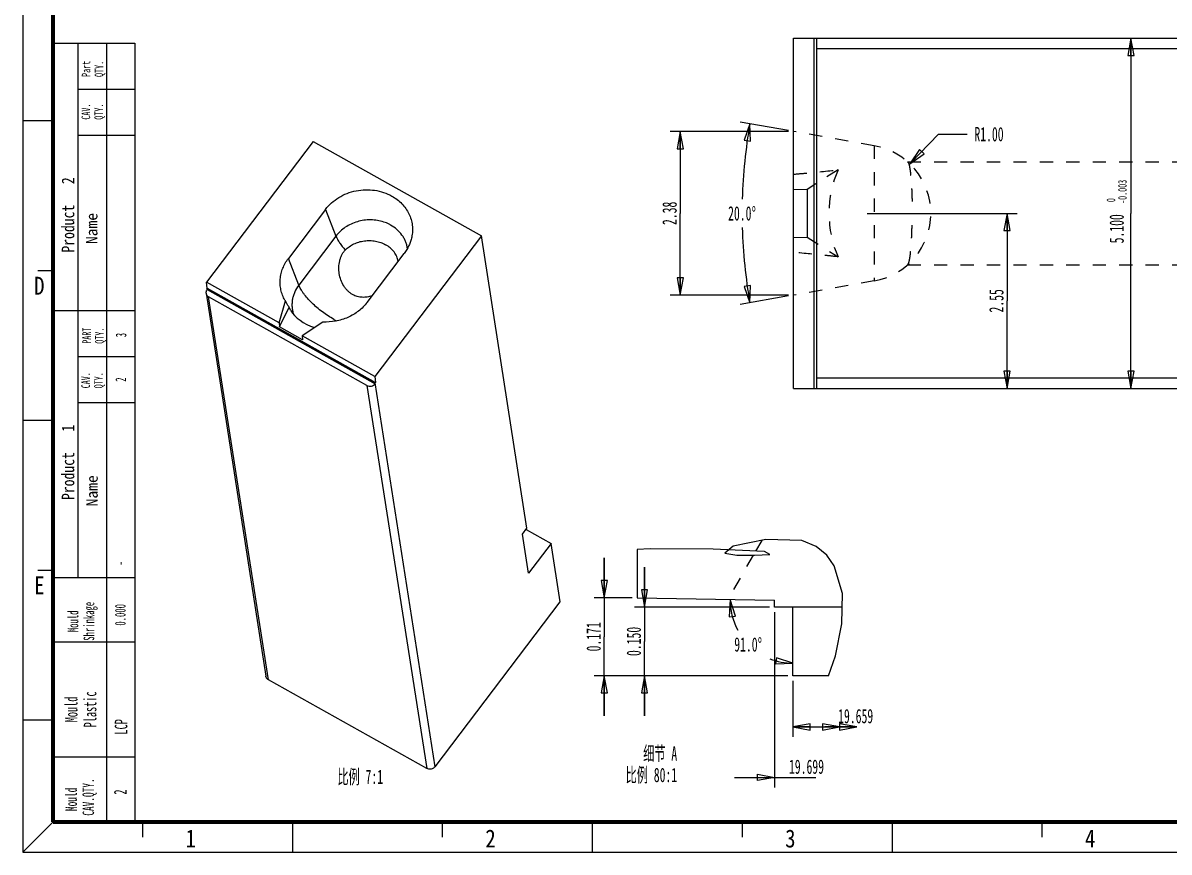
# Model space of a CAD drawing. Header units: millimetres. Extents: x 1 to 34.6, y 0.7 to 24.4.
# Drawn here: x 1.02 to 17.71, y 0.67 to 12.75 of the extents above; entities that cross this region are included whole.
import ezdxf
from ezdxf.enums import TextEntityAlignment as Align

# ---------------------------------------------------------------- set-up
doc = ezdxf.new("R2010")
doc.units = ezdxf.units.MM
doc.header["$LTSCALE"] = 1.925
doc.linetypes.add('HIDDEN', pattern=[0.2, 0.1, -0.1])
doc.layers.get('0').update_dxf_attribs({"linetype": 'CONTINUOUS'})
for name, color, linetype in [('DEFAULT_2', 4, 'HIDDEN'), ('DIM', 7, 'CONTINUOUS'), ('NOTE', 7, 'CONTINUOUS')]:
    doc.layers.add(name, color=color, linetype=linetype)
doc.styles.get("Standard").update_dxf_attribs({"font": 'txt', "width": 0.6})
doc.styles.add('TEXTSTYLE_10', font='txt')
doc.styles.add('TEXTSTYLE_4', font='txt', dxfattribs={"width": 0.8})
doc.styles.add('TEXTSTYLE_5', font='txt', dxfattribs={"width": 0.85})
doc.dimstyles.new('DIMSTYLE_1', dxfattribs={"dimtxt": 0.208333, "dimasz": 0.25, "dimexe": 1.75, "dimexo": 0.875, "dimtad": 1, "dimdec": 3, "dimzin": 0, "dimdsep": 46, "dimtxsty": 'STANDARD', "dimblk": 'CLOSED', "dimblk1": 'CLOSED', "dimblk2": 'CLOSED', "dimcen": 0.09, "dimadec": 0, "dimazin": 0, "dimtol": 1, "dimtm": 0.003, "dimtfac": 0.6, "dimtdec": 3, "dimtofl": 0, "dimtmove": 0, "dimatfit": 3, "dimldrblk": 'CLOSED', "dimfxl": 1, "dimtolj": 1, "dimtzin": 0, "dimarcsym": 0})
doc.dimstyles.new('DIMSTYLE_10', dxfattribs={"dimtxt": 0.208333, "dimasz": 0.25, "dimexe": 1.75, "dimexo": 0.875, "dimtad": 1, "dimdec": 3, "dimlfac": 0.15, "dimzin": 0, "dimdsep": 46, "dimtxsty": 'STANDARD', "dimblk": 'CLOSED', "dimblk1": 'CLOSED', "dimblk2": 'CLOSED', "dimcen": 0.09, "dimadec": 0, "dimazin": 0, "dimtp": 0.1, "dimtm": 0.1, "dimtfac": 1, "dimtdec": 3, "dimtofl": 0, "dimtmove": 0, "dimatfit": 3, "dimldrblk": 'CLOSED', "dimfxl": 1, "dimtolj": 1, "dimtzin": 0, "dimarcsym": 0})
doc.dimstyles.new('DIMSTYLE_11', dxfattribs={"dimtxt": 0.208333, "dimasz": 0.25, "dimexe": 1.75, "dimexo": 0.875, "dimtad": 0, "dimtih": 1, "dimtoh": 1, "dimdec": 1, "dimlfac": 0.15, "dimzin": 0, "dimdsep": 46, "dimtxsty": 'STANDARD', "dimblk": 'CLOSED', "dimblk1": 'CLOSED', "dimblk2": 'CLOSED', "dimcen": 0.09, "dimadec": 0, "dimazin": 0, "dimtp": 0.5, "dimtm": 0.5, "dimtfac": 1, "dimtdec": 1, "dimtofl": 0, "dimtmove": 0, "dimatfit": 3, "dimldrblk": 'CLOSED', "dimfxl": 1, "dimtolj": 1, "dimtzin": 0, "dimarcsym": 0})
doc.dimstyles.new('DIMSTYLE_12', dxfattribs={"dimtxt": 0.208333, "dimasz": 0.25, "dimexe": 1.75, "dimexo": 0.875, "dimtad": 1, "dimdec": 3, "dimlfac": 0.15, "dimzin": 0, "dimdsep": 46, "dimtxsty": 'STANDARD', "dimblk": 'CLOSED', "dimblk1": 'CLOSED', "dimblk2": 'CLOSED', "dimcen": 0.09, "dimadec": 0, "dimazin": 0, "dimtp": 0.2, "dimtm": 0.2, "dimtfac": 1, "dimtdec": 3, "dimtofl": 0, "dimtmove": 0, "dimatfit": 3, "dimldrblk": 'CLOSED', "dimfxl": 1, "dimtolj": 1, "dimtzin": 0, "dimarcsym": 0})
doc.dimstyles.new('DIMSTYLE_13', dxfattribs={"dimtxt": 0.208333, "dimasz": 0.25, "dimexe": 1.75, "dimexo": 0.875, "dimtad": 1, "dimzin": 0, "dimdsep": 46, "dimtxsty": 'STANDARD', "dimblk": 'CLOSED', "dimblk1": 'CLOSED', "dimblk2": 'CLOSED', "dimcen": 0.09, "dimadec": 0, "dimazin": 0, "dimtp": 0.1, "dimtm": 0.1, "dimtfac": 1, "dimtofl": 0, "dimtmove": 0, "dimatfit": 3, "dimldrblk": 'CLOSED', "dimfxl": 1, "dimtolj": 1, "dimtzin": 0, "dimarcsym": 0})
doc.dimstyles.new('DIMSTYLE_6', dxfattribs={"dimtxt": 0.208333, "dimasz": 0.25, "dimexe": 1.75, "dimexo": 0.875, "dimtad": 0, "dimtih": 1, "dimtoh": 1, "dimdec": 1, "dimzin": 0, "dimdsep": 46, "dimtxsty": 'STANDARD', "dimblk": 'CLOSED', "dimblk1": 'CLOSED', "dimblk2": 'CLOSED', "dimcen": 0.09, "dimadec": 0, "dimazin": 0, "dimtp": 0.5, "dimtm": 0.5, "dimtfac": 1, "dimtdec": 1, "dimtofl": 0, "dimtmove": 0, "dimatfit": 3, "dimldrblk": 'CLOSED', "dimfxl": 1, "dimtolj": 1, "dimtzin": 0, "dimarcsym": 0})
doc.dimstyles.new('DIMSTYLE_7', dxfattribs={"dimtxt": 0.208333, "dimasz": 0.25, "dimexe": 1.75, "dimexo": 0.875, "dimtad": 1, "dimzin": 0, "dimdsep": 46, "dimtxsty": 'STANDARD', "dimblk": 'CLOSED', "dimblk1": 'CLOSED', "dimblk2": 'CLOSED', "dimcen": 0.09, "dimadec": 0, "dimazin": 0, "dimtp": 0.1, "dimtm": 0.1, "dimtfac": 1, "dimtofl": 0, "dimtmove": 0, "dimatfit": 3, "dimldrblk": 'CLOSED', "dimfxl": 1, "dimtolj": 1, "dimtzin": 0, "dimarcsym": 0})

# ---------------------------------------------------------------- blocks, each defined once
blk = doc.blocks.new('_CLOSED')
at = {"color": 0, "linetype": 'ByBlock'}
for p, q in [((0, 0), (-1, 0.183)), ((-1, 0.183), (-1, -0.183)), ((-1, -0.183), (0, 0)), ((-1, 0), (0, 0))]:
    blk.add_line(p, q, dxfattribs=at)
blk = doc.blocks.new('*D2')
at = {"layer": 'DIM', "color": 2, "linetype": 'Continuous'}
for p in [(17.153, 12.528), (17.153, 7.428)]:
    blk.add_line(p, (17.153, 9.978), dxfattribs=at)
at = {"layer": 'DIM', "color": 2, "linetype": 'Continuous', "xscale": 0.25, "yscale": 0.25, "zscale": 0.25}
for p, rotation in [((17.153, 12.528), 90), ((17.153, 7.428), 270)]:
    blk.add_blockref('_CLOSED', p, dxfattribs=dict(at, rotation=rotation))
at = {"layer": 'DIM', "color": 2, "linetype": 'Continuous', "width": 0.6}
for s, height, p in [('-0.003', 0.125, (17.09, 10.291)), (' 0', 0.125, (16.923, 10.141)), ('5.100', 0.2083, (17.048, 9.753))]:
    blk.add_text(s, height=height, rotation=90, dxfattribs=at).set_placement(p, align=Align.CENTER)
blk = doc.blocks.new('*D16')
at = {"layer": 'DIM', "color": 2, "linetype": 'Continuous'}
for p, q in [((9.483, 4.377), (9.483, 4.961)), ((9.483, 4.961), (9.483, 3.808)), ((9.888, 4.377), (9.338, 4.377)), ((9.483, 2.656), (9.483, 3.808)), ((12.158, 3.24), (9.338, 3.24)), ((9.483, 3.24), (9.483, 2.656))]:
    blk.add_line(p, q, dxfattribs=at)
at = {"layer": 'DIM', "color": 2, "linetype": 'Continuous', "xscale": 0.25, "yscale": 0.25, "zscale": 0.25}
for p, rotation in [((9.483, 4.377), 270), ((9.483, 3.24), 90)]:
    blk.add_blockref('_CLOSED', p, dxfattribs=dict(at, rotation=rotation))
at = {"layer": 'DIM', "color": 2, "linetype": 'Continuous', "insert": (9.223, 3.808), "char_height": 0.2083, "width": 0.625, "attachment_point": 2, "rotation": 90, "line_spacing_factor": 0.9}
blk.add_mtext('0.171', dxfattribs=at)
blk = doc.blocks.new('*D17')
at = {"layer": 'DIM', "color": 2, "linetype": 'Continuous'}
for p, q in [((10.069, 4.241), (10.069, 4.825)), ((10.069, 4.825), (10.069, 3.741)), ((11.891, 4.241), (9.923, 4.241)), ((10.069, 2.656), (10.069, 3.741)), ((12.158, 3.24), (9.923, 3.24)), ((10.069, 3.24), (10.069, 2.656))]:
    blk.add_line(p, q, dxfattribs=at)
at = {"layer": 'DIM', "color": 2, "linetype": 'Continuous', "xscale": 0.25, "yscale": 0.25, "zscale": 0.25}
for p, rotation in [((10.069, 4.241), 270), ((10.069, 3.24), 90)]:
    blk.add_blockref('_CLOSED', p, dxfattribs=dict(at, rotation=rotation))
at = {"layer": 'DIM', "color": 2, "linetype": 'Continuous', "insert": (9.808, 3.741), "char_height": 0.2083, "width": 0.625, "attachment_point": 2, "rotation": 90, "line_spacing_factor": 0.9}
blk.add_mtext('0.150', dxfattribs=at)
blk = doc.blocks.new('*D18')
at = {"layer": 'DIM', "color": 2, "linetype": 'Continuous'}
for points in [[(11.392, 4.111), (11.317, 4.354), (11.301, 4.1), (11.392, 4.111)], [(11.977, 3.412), (12.231, 3.423), (11.99, 3.503), (11.977, 3.412)]]:
    blk.add_lwpolyline(points, dxfattribs=at)
for start, end in [(179, 208.2332), (248.242, 270)]:
    blk.add_arc((12.231, 4.338), 0.914, start, end, dxfattribs=at)
at = {"layer": 'DIM', "color": 2, "linetype": 'Continuous', "insert": (11.579, 3.801), "char_height": 0.20833, "width": 0.63889, "attachment_point": 2, "line_spacing_factor": 0.9}
blk.add_mtext('91.0\\Fgdt;{\\Fgdt;~}', dxfattribs=at)
blk = doc.blocks.new('DOUBLE_CLOSED')
at = {"color": 0, "linetype": 'ByBlock'}
for p, q in [((-1, 0), (-2, 0.183)), ((-2, 0.183), (-2, -0.183)), ((-2, -0.183), (-1, 0)), ((-2, 0), (-1, 0)), ((0, 0), (-1, 0.183)), ((-1, 0.183), (-1, -0.183)), ((-1, -0.183), (0, 0)), ((-1, 0), (0, 0))]:
    blk.add_line(p, q, dxfattribs=at)
blk = doc.blocks.new('*D19')
at = {"layer": 'DIM', "color": 2, "linetype": 'Continuous'}
for p, q in [((12.231, 3.167), (12.231, 2.351)), ((12.231, 2.496), (12.696, 2.496)), ((13.16, 2.496), (12.696, 2.496))]:
    blk.add_line(p, q, dxfattribs=at)
at = {"layer": 'DIM', "color": 2, "linetype": 'Continuous', "xscale": 0.25, "yscale": 0.25, "zscale": 0.25, "rotation": 180}
blk.add_blockref('_CLOSED', (12.231, 2.496), dxfattribs=at)
at = {"layer": 'DIM', "color": 2, "linetype": 'Continuous', "xscale": 0.25, "yscale": 0.25, "zscale": 0.25}
blk.add_blockref('DOUBLE_CLOSED', (13.16, 2.496), dxfattribs=at)
at = {"layer": 'DIM', "color": 2, "linetype": 'Continuous', "insert": (13.144, 2.757), "char_height": 0.2083, "width": 0.75, "attachment_point": 2, "line_spacing_factor": 0.9}
blk.add_mtext('19.659', dxfattribs=at)
blk = doc.blocks.new('*D20')
at = {"layer": 'DIM', "color": 2, "linetype": 'Continuous'}
for p, q in [((12.167, 11.183), (11.46, 11.307)), ((12.167, 8.774), (11.46, 8.649))]:
    blk.add_line(p, q, dxfattribs=at)
for points in [[(11.61, 11.028), (11.604, 11.282), (11.519, 11.042), (11.61, 11.028)], [(11.519, 8.914), (11.604, 8.674), (11.61, 8.928), (11.519, 8.914)]]:
    blk.add_lwpolyline(points, dxfattribs=at)
for start, end in [(170, 178.4099), (181.5901, 190)]:
    blk.add_arc((18.998, 9.978), 7.508, start, end, dxfattribs=at)
at = {"layer": 'DIM', "color": 2, "linetype": 'Continuous', "insert": (11.49, 10.082), "char_height": 0.20833, "width": 0.63889, "attachment_point": 2, "line_spacing_factor": 0.9}
blk.add_mtext('20.0\\Fgdt;{\\Fgdt;~}', dxfattribs=at)
blk = doc.blocks.new('*D21')
at = {"layer": 'DIM', "color": 2, "linetype": 'Continuous'}
for p, q in [((12.166, 11.17), (10.443, 11.17)), ((10.589, 11.17), (10.589, 9.978)), ((10.589, 8.786), (10.589, 9.978)), ((12.166, 8.786), (10.443, 8.786))]:
    blk.add_line(p, q, dxfattribs=at)
at = {"layer": 'DIM', "color": 2, "linetype": 'Continuous', "xscale": 0.25, "yscale": 0.25, "zscale": 0.25}
for p, rotation in [((10.589, 11.17), 90), ((10.589, 8.786), 270)]:
    blk.add_blockref('_CLOSED', p, dxfattribs=dict(at, rotation=rotation))
at = {"layer": 'DIM', "color": 2, "linetype": 'Continuous', "insert": (10.329, 9.978), "char_height": 0.2083, "width": 0.5, "attachment_point": 2, "rotation": 90, "line_spacing_factor": 0.9}
blk.add_mtext('2.38', dxfattribs=at)
blk = doc.blocks.new('*D22')
at = {"layer": 'DIM', "color": 2, "linetype": 'Continuous'}
for p, q in [((13.934, 10.698), (14.352, 11.132)), ((14.352, 11.132), (14.769, 11.132))]:
    blk.add_line(p, q, dxfattribs=at)
at = {"layer": 'DIM', "color": 2, "linetype": 'Continuous', "xscale": 0.25, "yscale": 0.25, "zscale": 0.25, "rotation": 226.0202297304}
blk.add_blockref('_CLOSED', (13.934, 10.698), dxfattribs=at)
at = {"layer": 'DIM', "color": 2, "linetype": 'Continuous', "insert": (14.873, 11.236), "char_height": 0.2083, "width": 0.625, "attachment_point": 1, "line_spacing_factor": 0.9}
blk.add_mtext('R1.00', dxfattribs=at)
blk = doc.blocks.new('*D23')
at = {"layer": 'DIM', "color": 2, "linetype": 'Continuous'}
for p, q in [((13.312, 9.978), (15.494, 9.978)), ((15.348, 9.978), (15.348, 8.703)), ((15.348, 7.428), (15.348, 8.703))]:
    blk.add_line(p, q, dxfattribs=at)
at = {"layer": 'DIM', "color": 2, "linetype": 'Continuous', "xscale": 0.25, "yscale": 0.25, "zscale": 0.25}
for p, rotation in [((15.348, 9.978), 90), ((15.348, 7.428), 270)]:
    blk.add_blockref('_CLOSED', p, dxfattribs=dict(at, rotation=rotation))
at = {"layer": 'DIM', "color": 2, "linetype": 'Continuous', "insert": (15.088, 8.703), "char_height": 0.2083, "width": 0.5, "attachment_point": 2, "rotation": 90, "line_spacing_factor": 0.9}
blk.add_mtext('2.55', dxfattribs=at)
blk = doc.blocks.new('*T27')
at = {"color": 0, "linetype": 'ByBlock', "lineweight": -2}
for p, q in [((0, 0), (1.175, 0)), ((0, 0), (0, -11.331)), ((0.341, 0), (0.341, -7.787)), ((0.758, 0), (0.758, -11.331)), ((1.175, 0), (1.175, -11.331)), ((0.341, -0.671), (1.175, -0.671)), ((0.341, -1.342), (1.175, -1.342)), ((0, -3.894), (1.175, -3.894)), ((0.341, -4.565), (1.175, -4.565)), ((0.341, -5.235), (1.175, -5.235)), ((0, -7.787), (1.175, -7.787)), ((0, -8.721), (1.175, -8.721)), ((0, -10.398), (1.175, -10.398)), ((0, -11.331), (1.175, -11.331))]:
    blk.add_line(p, q, dxfattribs=at)

msp = doc.modelspace()

# ---------------------------------------------------------------- linework, layer by layer
at = {"color": 7, "linetype": 'Continuous'}
for p, q in [((1.018, 24.4213), (1.018, 0.6714)), ((12.2391, 7.4281), (12.2391, 12.5281)), ((12.2391, 12.5281), (32.2387, 12.5281)), ((12.5396, 7.4281), (12.5396, 12.5281)), ((12.5796, 7.4281), (12.5796, 12.5281)), ((12.5796, 12.3781), (32.2387, 12.3781)), ((1.4539, 11.3241), (1.0174, 11.3241)), ((5.2434, 11.0226), (3.6899, 8.9738)), ((5.2434, 11.0226), (7.693, 9.6491)), ((12.2391, 10.3281), (12.4371, 10.3268)), ((12.4371, 10.3268), (12.4371, 9.6294)), ((5.4249, 10.0357), (4.8836, 9.3219)), ((5.4249, 10.0357), (5.5762, 9.6468)), ((5.5762, 9.6468), (5.0349, 8.933)), ((7.693, 9.6491), (6.1395, 7.6003)), ((8.3572, 5.3912), (7.693, 9.6491)), ((12.2391, 9.6281), (12.4371, 9.6294)), ((6.0284, 8.68), (6.5697, 9.3938)), ((5.0349, 8.933), (4.8836, 9.3219)), ((1.4539, 9.1412), (1.2356, 9.1412)), ((3.7015, 8.8863), (3.6899, 8.9738)), ((4.7466, 8.3813), (3.6899, 8.9738)), ((3.6965, 8.8797), (3.7015, 8.8863)), ((3.6983, 8.8683), (3.6965, 8.8797)), ((3.6965, 8.8797), (6.1461, 7.5062)), ((3.6983, 8.8684), (6.1479, 7.4948)), ((3.7015, 8.8863), (6.1511, 7.5128)), ((3.6838, 8.8144), (4.5543, 3.2338)), ((4.5915, 3.1824), (3.7211, 8.763)), ((6.0266, 7.4703), (3.7211, 8.763)), ((4.7466, 8.3813), (4.839, 8.7014)), ((4.839, 8.7014), (4.8323, 8.713)), ((4.8492, 8.6831), (4.839, 8.7014)), ((4.7548, 8.3233), (4.8947, 8.6102)), ((4.9161, 8.5653), (4.8947, 8.6102)), ((4.7466, 8.3813), (4.7548, 8.3233)), ((5.3861, 8.3946), (5.0828, 8.1928)), ((5.0899, 8.1355), (4.7548, 8.3233)), ((5.0828, 8.1928), (5.0899, 8.1355)), ((6.1395, 7.6003), (5.0828, 8.1928)), ((6.1395, 7.6003), (6.1511, 7.5128)), ((6.1461, 7.5062), (6.1511, 7.5128)), ((32.2387, 7.5781), (12.5796, 7.5781)), ((6.0266, 7.4703), (6.897, 1.8897)), ((7.0183, 1.9142), (6.1461, 7.5062)), ((12.2391, 7.4281), (32.2387, 7.4281)), ((1.4539, 6.9583), (1.0174, 6.9583)), ((8.2915, 5.3047), (8.3572, 5.3912)), ((8.3439, 5.3738), (8.7081, 5.1695)), ((8.3801, 4.7369), (8.2915, 5.3047)), ((11.8341, 5.224), (11.3612, 5.1271)), ((12.3621, 5.2091), (11.8341, 5.224)), ((12.5705, 5.1261), (12.3621, 5.2091)), ((8.7081, 5.1695), (8.3801, 4.7369)), ((8.841, 4.3179), (8.7081, 5.1695)), ((10.1491, 5.0918), (9.9609, 5.0816)), ((9.9609, 5.0816), (9.9609, 4.3772)), ((11.0706, 5.0865), (10.1491, 5.0918)), ((11.8179, 5.0502), (11.0706, 5.0865)), ((11.3612, 5.1271), (11.2388, 5.0247)), ((11.2388, 5.0247), (11.4114, 4.9995)), ((11.6713, 4.9973), (11.8926, 5.0079)), ((11.8926, 5.0079), (11.8179, 5.0502)), ((12.7234, 4.9981), (12.5705, 5.1261)), ((11.4114, 4.9995), (11.6713, 4.9973)), ((12.8315, 4.8403), (12.7234, 4.9981)), ((12.9508, 4.4415), (12.8315, 4.8403)), ((1.4539, 4.7754), (1.2356, 4.7754)), ((9.9609, 4.3772), (11.9639, 4.3422)), ((11.9639, 4.2413), (11.9639, 4.3422)), ((12.9436, 3.9971), (12.9508, 4.4415)), ((7.0183, 1.9142), (8.841, 4.3179)), ((12.9476, 4.2406), (11.9639, 4.2413)), ((12.231, 3.2398), (12.231, 4.2413)), ((12.8482, 3.5326), (12.9436, 3.9971)), ((12.749, 3.2398), (12.8482, 3.5326)), ((6.897, 1.8897), (4.5915, 3.1824)), ((12.749, 3.2398), (12.231, 3.2398)), ((1.4539, 2.5925), (1.0174, 2.5925)), ((1.4539, 1.1082), (1.0174, 0.6716)), ((2.7637, 0.8899), (2.7637, 1.1082)), ((4.9466, 0.6716), (4.9466, 1.1082)), ((7.1295, 0.8899), (7.1295, 1.1082)), ((9.3124, 0.6716), (9.3124, 1.1082)), ((11.4952, 0.8899), (11.4952, 1.1082)), ((13.6781, 0.6716), (13.6781, 1.1082)), ((15.859, 0.8899), (15.859, 1.1082)), ((1.018, 0.6714), (34.612, 0.6714))]:
    msp.add_line(p, q, dxfattribs=at)
at = {"color": 7, "linetype": 'Continuous', "const_width": 0.0583}
for points in [[(1.4539, 23.9849), (1.4539, 1.1082)], [(1.4539, 1.1082), (34.1974, 1.1082)]]:
    msp.add_lwpolyline(points, dxfattribs=at)
at = {"color": 7, "linetype": 'Continuous'}
msp.add_arc((6.168, 9.5442), 1.274, 240.6994, 242.78312, dxfattribs=at)
msp.add_ellipse((5.4711, 8.6464), major_axis=(0.5911, -0.0909), ratio=0.62257, start_param=-2.6836897, end_param=-1.8296252, dxfattribs=at)
for points, knots in [([(5.4249, 10.0357), (5.4508, 10.0699), (5.5103, 10.1339), (5.6167, 10.2124), (5.7376, 10.2719), (5.8683, 10.3101), (6.0039, 10.3256), (6.1393, 10.3179), (6.2694, 10.2872), (6.3503, 10.2516), (6.3882, 10.2303)], [0, 0, 0, 0, 0.1206359, 0.244306, 0.3703789, 0.4979016, 0.6257343, 0.7526983, 0.8777254, 1, 1, 1, 1]), ([(6.3882, 10.2303), (6.4155, 10.2151), (6.4673, 10.181), (6.5362, 10.1198), (6.5939, 10.05), (6.6392, 9.9732), (6.6711, 9.891), (6.689, 9.805), (6.6924, 9.7172), (6.685, 9.6589), (6.679, 9.6302)], [0, 0, 0, 0, 0.1310526, 0.2595729, 0.385645, 0.5097532, 0.6324802, 0.7545627, 0.8768083, 1, 1, 1, 1]), ([(6.2721, 9.8518), (6.2417, 9.8619), (6.1788, 9.8773), (6.0815, 9.8859), (5.9833, 9.8797), (5.8871, 9.859), (5.7956, 9.8244), (5.7114, 9.777), (5.637, 9.7179), (5.5949, 9.6714), (5.5762, 9.6468)], [0, 0, 0, 0, 0.1245541, 0.2509317, 0.3782418, 0.5056624, 0.6322778, 0.7572718, 0.8799876, 1, 1, 1, 1]), ([(6.3723, 9.8076), (6.3644, 9.8121), (6.3321, 9.8291), (6.2982, 9.8431), (6.2721, 9.8518)], [0, 0, 0, 0, 0.2477439, 1, 1, 1, 1]), ([(6.6172, 9.4677), (6.6146, 9.485), (6.6073, 9.5195), (6.5901, 9.5695), (6.567, 9.6175), (6.5282, 9.6784), (6.4659, 9.7466), (6.4049, 9.7893), (6.3723, 9.8076)], [0, 0, 0, 0, 0.1213354, 0.2430774, 0.3656318, 0.4893381, 0.741031, 1, 1, 1, 1]), ([(5.5762, 9.6468), (5.5825, 9.6307), (5.5984, 9.5974), (5.6289, 9.5474), (5.6672, 9.4953), (5.6964, 9.4609), (5.7121, 9.4435)], [0, 0, 0, 0, 0.2109477, 0.4497062, 0.7139048, 1, 1, 1, 1]), ([(5.7121, 9.4435), (5.7296, 9.4614), (5.7687, 9.4944), (5.8357, 9.5337), (5.91, 9.5622), (5.9891, 9.5791), (6.0702, 9.5835), (6.1508, 9.5755), (6.2279, 9.5552), (6.2761, 9.5335), (6.2987, 9.5208)], [0, 0, 0, 0, 0.1187217, 0.2412859, 0.366934, 0.494628, 0.6230842, 0.7509453, 0.8769639, 1, 1, 1, 1]), ([(6.4826, 9.278), (6.4804, 9.2902), (6.4744, 9.3146), (6.4564, 9.3621), (6.4229, 9.4182), (6.3675, 9.4764), (6.3227, 9.5074), (6.2987, 9.5208)], [0, 0, 0, 0, 0.1189596, 0.239035, 0.4837776, 0.7371335, 1, 1, 1, 1]), ([(6.679, 9.6302), (6.6746, 9.6092), (6.6633, 9.5674), (6.631, 9.4861), (6.5964, 9.4291), (6.5697, 9.3938)], [0, 0, 0, 0, 0.2453889, 0.4937399, 1, 1, 1, 1]), ([(5.6249, 9.0998), (5.6201, 9.1306), (5.617, 9.1776), (5.6216, 9.2398), (5.6295, 9.2857), (5.6423, 9.3302), (5.6601, 9.3722), (5.6831, 9.4105), (5.702, 9.4331), (5.7121, 9.4435)], [0, 0, 0, 0, 0.2551549, 0.382648, 0.5096716, 0.6357421, 0.7600932, 0.8817565, 1, 1, 1, 1]), ([(4.8323, 8.713), (4.8191, 8.7363), (4.7962, 8.7846), (4.7732, 8.8613), (4.7619, 8.9403), (4.7628, 9.0204), (4.7755, 9.1001), (4.8001, 9.1781), (4.8359, 9.2529), (4.8666, 9.2995), (4.8836, 9.3219)], [0, 0, 0, 0, 0.1238582, 0.2468473, 0.3694936, 0.4925489, 0.6166338, 0.7423055, 0.8700696, 1, 1, 1, 1]), ([(5.8187, 8.7947), (5.8055, 8.8021), (5.78, 8.8188), (5.7454, 8.8491), (5.7145, 8.8838), (5.6789, 8.9353), (5.6452, 9.007), (5.6298, 9.0685), (5.6249, 9.0998)], [0, 0, 0, 0, 0.1214113, 0.244234, 0.3683688, 0.4935956, 0.7459731, 1, 1, 1, 1]), ([(3.6983, 8.8684), (3.6953, 8.8644), (3.6901, 8.8561), (3.6849, 8.8426), (3.6827, 8.8285), (3.6831, 8.819), (3.6838, 8.8144)], [0, 0, 0, 0, 0.2572975, 0.5090636, 0.7558288, 1, 1, 1, 1]), ([(5.0349, 8.933), (5.0116, 8.9022), (4.9817, 8.8523), (4.9547, 8.781), (4.9412, 8.7263), (4.9347, 8.671), (4.9351, 8.6156), (4.9424, 8.5609), (4.9519, 8.5253), (4.9578, 8.5078)], [0, 0, 0, 0, 0.2575767, 0.383853, 0.5085648, 0.6321107, 0.7549008, 0.8773714, 1, 1, 1, 1]), ([(5.5446, 8.4332), (5.516, 8.4492), (5.4591, 8.4839), (5.3769, 8.5416), (5.2984, 8.6045), (5.2259, 8.6707), (5.1615, 8.7383), (5.1151, 8.7954), (5.0838, 8.8403), (5.0642, 8.8721), (5.0478, 8.9027), (5.0388, 8.9231), (5.0349, 8.933)], [0, 0, 0, 0, 0.1357432, 0.2754565, 0.4154284, 0.552017, 0.6816839, 0.8012157, 0.8563308, 0.9079766, 0.9559285, 1, 1, 1, 1]), ([(3.6838, 8.8144), (3.6846, 8.8092), (3.6876, 8.7987), (3.6956, 8.7845), (3.7069, 8.7722), (3.7161, 8.7657), (3.7211, 8.763)], [0, 0, 0, 0, 0.2428353, 0.4888561, 0.7410003, 1, 1, 1, 1]), ([(4.8947, 8.6102), (4.8866, 8.6215), (4.8709, 8.6455), (4.8564, 8.6703), (4.8492, 8.6831)], [0, 0, 0, 0, 0.4871855, 1, 1, 1, 1]), ([(6.0284, 8.68), (6.0108, 8.6567), (5.972, 8.6122), (5.9052, 8.5531), (5.8303, 8.5019), (5.7213, 8.4456), (5.5726, 8.3997), (5.4479, 8.3914), (5.3861, 8.3946)], [0, 0, 0, 0, 0.1198825, 0.2420219, 0.36604, 0.4916812, 0.7455597, 1, 1, 1, 1]), ([(6.1017, 8.7757), (6.0786, 8.7679), (6.0313, 8.7559), (5.9703, 8.7525), (5.922, 8.7577), (5.8863, 8.7657), (5.8516, 8.7778), (5.8295, 8.7887), (5.8187, 8.7947)], [0, 0, 0, 0, 0.2502456, 0.4984261, 0.6227572, 0.747608, 0.8732811, 1, 1, 1, 1]), ([(6.0266, 7.4703), (6.0362, 7.4649), (6.058, 7.4577), (6.0923, 7.4588), (6.1242, 7.4711), (6.1413, 7.4862), (6.1479, 7.4948)], [0, 0, 0, 0, 0.2473029, 0.5021515, 0.7557587, 1, 1, 1, 1]), ([(4.5915, 3.1824), (4.5866, 3.1852), (4.5773, 3.1916), (4.566, 3.2039), (4.558, 3.2182), (4.5551, 3.2286), (4.5543, 3.2338)], [0, 0, 0, 0, 0.2589999, 0.5111455, 0.7571662, 1, 1, 1, 1]), ([(7.0183, 1.9142), (7.0117, 1.9055), (6.9946, 1.8904), (6.9627, 1.8782), (6.9284, 1.8771), (6.9066, 1.8843), (6.897, 1.8897)], [0, 0, 0, 0, 0.244247, 0.4978673, 0.752706, 1, 1, 1, 1])]:
    msp.add_open_spline(points, degree=3, knots=knots, dxfattribs=at)
at = {"layer": 'DEFAULT_2', "color": 4, "linetype": 'HIDDEN'}
for p, q in [((13.4128, 10.9629), (12.2391, 11.1699)), ((13.4128, 10.9629), (13.4128, 8.9933)), ((13.9037, 10.7253), (13.9005, 10.7281)), ((13.9006, 10.7281), (31.9387, 10.7281)), ((12.8887, 10.6115), (12.4371, 10.3268)), ((12.4371, 9.6294), (12.8887, 9.3447)), ((13.9005, 9.2281), (13.9037, 9.2309)), ((13.9008, 9.2281), (31.9387, 9.2281)), ((13.4128, 8.9933), (12.2391, 8.7863)), ((11.7763, 5.2121), (11.6865, 5.0566)), ((11.6524, 4.9974), (11.281, 4.3541))]:
    msp.add_line(p, q, dxfattribs=at)
msp.add_arc((13.2391, 9.9781), 1, 280, 80, dxfattribs=at)
msp.add_ellipse((13.333, 9.9781), major_axis=(0, 0.9937), ratio=0.5803655, start_param=0.8796074, end_param=2.2619852, dxfattribs=at)
for points, knots in [([(13.9037, 10.7253), (13.904, 10.725), (13.9054, 10.7237), (13.9066, 10.7222), (13.9074, 10.721)], [0, 0, 0, 0, 0.2261733, 1, 1, 1, 1]), ([(13.9074, 10.721), (13.9086, 10.7193), (13.9109, 10.7153), (13.914, 10.7085), (13.917, 10.7002), (13.9213, 10.6864), (13.9263, 10.6655), (13.9319, 10.6363), (13.9371, 10.6019), (13.942, 10.5625), (13.9466, 10.5184), (13.9524, 10.4513), (13.9583, 10.3585), (13.9633, 10.2387), (13.9664, 10.1106), (13.9671, 10.0227), (13.9671, 9.9781)], [0, 0, 0, 0, 0.0083042, 0.0183273, 0.0301272, 0.0437317, 0.0763533, 0.1160844, 0.162717, 0.2159246, 0.2753251, 0.3404767, 0.4859789, 0.6478702, 0.8210875, 1, 1, 1, 1]), ([(12.2391, 10.5476), (12.2935, 10.5526), (12.5101, 10.5726), (12.7267, 10.594), (12.8887, 10.6115)], [0, 0, 0, 0, 0.2509899, 1, 1, 1, 1]), ([(13.9074, 9.2353), (13.9086, 9.237), (13.9109, 9.241), (13.914, 9.2478), (13.9171, 9.2561), (13.9213, 9.27), (13.9264, 9.2909), (13.9319, 9.3201), (13.9371, 9.3545), (13.9421, 9.3939), (13.9466, 9.438), (13.9524, 9.5051), (13.9583, 9.5978), (13.9633, 9.7176), (13.9664, 9.8457), (13.9671, 9.9335), (13.9671, 9.9781)], [0, 0, 0, 0, 0.0083263, 0.0183709, 0.0301913, 0.043815, 0.0764686, 0.116225, 0.1628758, 0.2160924, 0.2754955, 0.3406409, 0.4861151, 0.6479658, 0.8211447, 1, 1, 1, 1]), ([(12.8887, 9.3447), (12.8349, 9.3505), (12.6185, 9.3732), (12.4019, 9.3938), (12.2391, 9.4086)], [0, 0, 0, 0, 0.2488468, 1, 1, 1, 1]), ([(13.9037, 9.2309), (13.904, 9.2312), (13.9054, 9.2325), (13.9066, 9.234), (13.9074, 9.2353)], [0, 0, 0, 0, 0.2258754, 1, 1, 1, 1])]:
    msp.add_open_spline(points, degree=3, knots=knots, dxfattribs=at)
at = {"layer": 'DIM', "color": 2, "linetype": 'Continuous'}
for p, q in [((11.9639, 4.1684), (11.9639, 1.6138)), ((11.3806, 1.7596), (12.562, 1.7596))]:
    msp.add_line(p, q, dxfattribs=at)
msp.add_lwpolyline([(11.9639, 1.7596), (11.7139, 1.7138), (11.7139, 1.8054), (11.9639, 1.7596)], dxfattribs=at)

# ---------------------------------------------------------------- block references
msp.add_blockref('*T27', (1.474, 12.4582))

# ---------------------------------------------------------------- texts
at = {"color": 7, "linetype": 'Continuous', "char_height": 0.2619, "width": 0.222655, "line_spacing_factor": 0.9, "style": 'TEXTSTYLE_5'}
for s, insert, attachment_point in [('D', (1.1807, 9.0539), 1), ('E', (1.1807, 4.6881), 1), ('1', (3.4613, 1.0005), 2), ('2', (7.827, 1.0005), 2), ('3', (12.1928, 1.0005), 2), ('4', (16.5586, 1.0005), 2)]:
    msp.add_mtext(s, dxfattribs=dict(at, insert=insert, attachment_point=attachment_point))
at = {"layer": 'DIM', "color": 2, "linetype": 'Continuous', "insert": (12.4277, 2.02), "char_height": 0.20833, "width": 0.75, "attachment_point": 2, "line_spacing_factor": 0.9}
msp.add_mtext('19.699', dxfattribs=at)
at = {"layer": 'NOTE', "color": 2, "linetype": 'Continuous', "attachment_point": 1, "rotation": 90, "line_spacing_factor": 0.9}
for s, insert, char_height, width in [('Part\\PQTY.', (1.8739, 11.9653), 0.125, 0.3), ('CAV.\\PQTY.', (1.8713, 11.3429), 0.125, 0.3), ('PART\\PQTY.', (1.8815, 8.0782), 0.125, 0.3), ('3', (2.3692, 8.1729), 0.1542, 0.0925), ('CAV.\\PQTY.', (1.868, 7.4285), 0.125, 0.3), ('2', (2.3645, 7.5244), 0.1542, 0.0925), ('-', (2.3542, 4.8468), 0.1542, 0.0925), ('  Mould\\PShrinkage', (1.6704, 3.7508), 0.15417, 0.8325), ('0.000', (2.3579, 3.9708), 0.15417, 0.4625), (' Mould\\PPlastic', (1.6285, 2.4882), 0.18333, 0.77), ('LCP', (2.3548, 2.3838), 0.18333, 0.33), (' Mould\\PCAV.QTY.', (1.6361, 1.2017), 0.16667, 0.8), ('2', (2.3431, 1.5089), 0.1833, 0.11)]:
    msp.add_mtext(s, dxfattribs=dict(at, insert=insert, char_height=char_height, width=width))
for s, insert, char_height, width, style in [('Product   2', (1.5821, 9.4053), 0.183333, 1.613333, 'TEXTSTYLE_4'), ('Name', (1.9356, 9.53), 0.16667, 0.666667, 'TEXTSTYLE_10'), ('Product   1', (1.5821, 5.8006), 0.183333, 1.613333, 'TEXTSTYLE_4'), ('Name', (1.9396, 5.7088), 0.16667, 0.666667, 'TEXTSTYLE_10')]:
    msp.add_mtext(s, dxfattribs=dict(at, insert=insert, char_height=char_height, width=width, style=style))
at = {"layer": 'NOTE', "color": 2, "linetype": 'Continuous', "char_height": 0.20833, "attachment_point": 3, "line_spacing_factor": 0.9}
for s, insert, width in [('细节 A\\P比例 80:1', (10.5445, 2.2121), 0.875), ('比例 7:1', (6.262, 1.873), 0.75)]:
    msp.add_mtext(s, dxfattribs=dict(at, insert=insert, width=width))

# ---------------------------------------------------------------- dimensions: what is measured, and where the dimension line sits
at = {"layer": 'DIM', "color": 2, "linetype": 'Continuous'}
for base, p1, p2, angle, dimstyle, picture, middle in [((17.1527, 7.4281), (12.5796, 12.5281), (12.5796, 7.4281), 270, 'DIMSTYLE_1', '*D2', (17.1527, 9.9781)), ((10.589, 8.7863), (13.0412, 11.1699), (13.0412, 8.7863), 270, 'DIMSTYLE_7', '*D21', (10.589, 9.9781)), ((15.3485, 9.9781), (12.5796, 7.4281), (12.437, 9.9781), 90, 'DIMSTYLE_7', '*D23', (15.3485, 8.7031)), ((9.4834, 4.3772), (13.0331, 3.2398), (10.763, 4.3772), 90, 'DIMSTYLE_10', '*D16', (9.4834, 3.8085)), ((10.0685, 3.2398), (12.766, 4.2413), (13.0331, 3.2398), 270, 'DIMSTYLE_10', '*D17', (10.0685, 3.7406))]:
    dim = msp.add_linear_dim(base=base, p1=p1, p2=p2, angle=angle, dimstyle=dimstyle, dxfattribs=at)
    dim.commit()
    dim.dimension.update_dxf_attribs({"geometry": picture, "text_midpoint": middle, "dimtype": 160})
for base, line1, line2, dimstyle, picture, middle in [((11.4899, 9.9781), ((11.4604, 11.3072), (12.1673, 11.1825)), ((12.1673, 8.7737), (11.4604, 8.649)), 'DIMSTYLE_6', '*D20', (11.4899, 9.9781)), ((11.5789, 3.6967), ((11.3259, 4.3534), (11.3351, 4.3532)), ((12.231, 3.4415), (12.231, 3.4323)), 'DIMSTYLE_11', '*D18', (11.5789, 3.6967))]:
    dim = msp.add_angular_dim_2l(base=base, line1=line1, line2=line2, dimstyle=dimstyle, dxfattribs=at)
    dim.commit()
    dim.dimension.update_dxf_attribs({"geometry": picture, "text_midpoint": middle, "dimtype": 162})
dim = msp.add_radius_dim(center=(13.2391, 9.9781), mpoint=(13.9335, 10.6977), dimstyle='DIMSTYLE_13', override={"dimtad": 0, "dimtih": 1, "dimtoh": 1}, dxfattribs=at)
dim.commit()
dim.dimension.update_dxf_attribs({"geometry": '*D22', "text_midpoint": (15.1858, 11.1318), "dimtype": 164})
dim = msp.add_linear_dim(base=(12.231, 2.4964), p1=(13.1601, 3.4964), p2=(12.231, 4.0419), angle=180, dimstyle='DIMSTYLE_12', override={"dimblk1": 'DOUBLE_CLOSED', "dimsah": 1}, dxfattribs=at)
dim.commit()
dim.dimension.update_dxf_attribs({"geometry": '*D19', "text_midpoint": (13.1437, 2.4964), "dimtype": 160})

doc.saveas('drawing.dxf')
